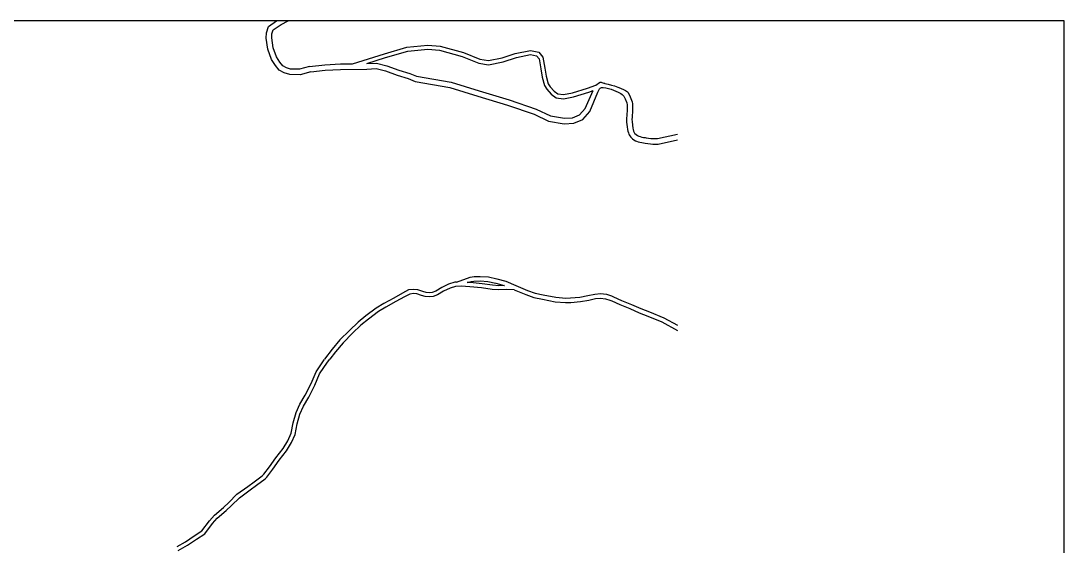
# Model space of a CAD drawing. Header units: metres. Extents: x -24000 to -21600, y -87000 to -84000.
# Drawn here: x -22361 to -21600, y -84383 to -84000 of the extents above; entities that cross this region are included whole.
import ezdxf

# ---------------------------------------------------------------- set-up
doc = ezdxf.new("R2010")
doc.units = ezdxf.units.M
doc.header["$LTSCALE"] = 2.5
doc.layers.add('図郭', color=7, linetype='Continuous')
doc.layers.add('道路', color=7, linetype='Continuous')

msp = doc.modelspace()

# ---------------------------------------------------------------- linework, layer by layer
at = {"layer": '図郭'}
msp.add_lwpolyline([(-22400, -84600), (-21600, -84600), (-21600, -84000), (-22400, -84000)], close=True, dxfattribs=at)
at = {"layer": '道路'}
for points in [[(-22149.69, -84037.16), (-22157.64, -84039.27), (-22165.12, -84039.13), (-22169.17, -84038.02), (-22172.87, -84035.93), (-22175.58, -84032.53), (-22178.56, -84028.15), (-22181.19, -84020.71), (-22182.34, -84012.66), (-22182.13, -84008.82), (-22180.74, -84004.13), (-22174.76, -84000)], [(-22150.72, -84033.29), (-22158.12, -84035.26), (-22164.55, -84035.14), (-22167.63, -84034.29), (-22170.23, -84032.82), (-22172.36, -84030.16), (-22174.96, -84026.33), (-22177.29, -84019.75), (-22178.33, -84012.49), (-22178.16, -84009.51), (-22177.3, -84006.62), (-22171.55, -84002.64), (-22166.4, -84000)], [(-22119.45, -84031.27), (-22096.11, -84023.94), (-22079.66, -84019.25), (-22064.34, -84017.66), (-22055.35, -84018.4), (-22038.48, -84023.12), (-22026.39, -84027.93), (-22020.12, -84028.99), (-22010.23, -84027.01), (-22000.56, -84023.89), (-21989.44, -84021.57), (-21983.4, -84022.76), (-21980.4, -84026.48), (-21979.06, -84034.5), (-21977.91, -84040.44), (-21976.49, -84045.88), (-21975.14, -84048.02), (-21972.31, -84051.21), (-21969.53, -84053.33), (-21965.41, -84053.75), (-21958.83, -84052.51), (-21947.94, -84049.07), (-21941.89, -84046.99)], [(-22108.94, -84031.11), (-22095.24, -84026.81), (-22079.09, -84022.21), (-22064.31, -84020.67), (-22055.88, -84021.36), (-22039.44, -84025.96), (-22027.2, -84030.84), (-22020.08, -84032.04), (-22009.47, -84029.92), (-21999.79, -84026.79), (-21989.42, -84024.63), (-21985.05, -84025.49), (-21983.23, -84027.75), (-21982.01, -84035.04), (-21980.83, -84041.1), (-21979.28, -84047.09), (-21977.54, -84049.83), (-21974.36, -84053.42), (-21970.68, -84056.23), (-21965.28, -84056.78), (-21958.1, -84055.43), (-21947.01, -84051.92), (-21943.71, -84050.79)], [(-22150.72, -84033.29), (-22139.61, -84032.02), (-22128.22, -84031.4), (-22119.45, -84031.27)], [(-22149.69, -84037.16), (-22139.32, -84036.01), (-22128.08, -84035.4), (-22108.79, -84035.11), (-22102.21, -84034.84), (-22095.39, -84036.51), (-22086.77, -84039.69), (-22078.81, -84042.15), (-22073.72, -84044.15)], [(-22108.94, -84031.11), (-22108.9, -84031.11), (-22101.81, -84030.81), (-22094.21, -84032.68), (-22085.49, -84035.9), (-22077.5, -84038.37), (-22072.64, -84040.28)], [(-22073.72, -84044.15), (-22048.25, -84048.65), (-22028.02, -84054.89), (-22006.27, -84061.38), (-21986.78, -84068.14), (-21976.32, -84073.13), (-21964.97, -84075.04), (-21957.9, -84074.66), (-21951.36, -84071.99), (-21946.08, -84066), (-21940.32, -84052.04), (-21939.08, -84049.66), (-21938.6, -84049.2), (-21938.04, -84048.83), (-21937.76, -84048.71), (-21937.18, -84048.57), (-21936.57, -84048.55), (-21936.31, -84048.57), (-21934.41, -84048.83), (-21932.53, -84049.25), (-21930.68, -84049.78), (-21928.86, -84050.43), (-21927.08, -84051.18), (-21925.46, -84051.94), (-21924.48, -84052.45), (-21923.52, -84053.02), (-21922.62, -84053.66), (-21921.8, -84054.39), (-21921.4, -84054.82), (-21920.32, -84056.95), (-21919.23, -84059.73), (-21919.02, -84061.28), (-21918.93, -84062.85), (-21918.95, -84064.43), (-21919.03, -84066.01), (-21919.15, -84067.59), (-21919.27, -84069.18), (-21919.37, -84070.77), (-21919.41, -84072.35), (-21919.37, -84073.84), (-21919.22, -84075.61), (-21919.02, -84077.38), (-21918.7, -84079.13), (-21918.7, -84079.14), (-21918.41, -84080.36), (-21918.06, -84081.55), (-21917.61, -84082.72), (-21917.42, -84083.12), (-21916.92, -84083.97), (-21916.31, -84084.76), (-21916.05, -84085.03), (-21915.04, -84085.94), (-21913.96, -84086.74), (-21912.8, -84087.43), (-21912.09, -84087.77), (-21910.87, -84088.23), (-21909.6, -84088.57), (-21908.31, -84088.83), (-21907, -84089.04), (-21905.72, -84089.23), (-21903.86, -84089.49), (-21901.98, -84089.72), (-21900.11, -84089.89), (-21898.23, -84089.95), (-21896.36, -84089.88), (-21882.19, -84086.72)], [(-22072.64, -84040.28), (-22047.31, -84044.75), (-22026.87, -84051.06), (-22005.05, -84057.57), (-21985.4, -84064.39), (-21974.91, -84069.31), (-21964.57, -84071.01), (-21958.78, -84070.7), (-21953.74, -84068.64), (-21949.51, -84063.84), (-21943.71, -84050.79)], [(-21941.89, -84046.99), (-21939.22, -84044.84), (-21938.59, -84044.76), (-21937.96, -84044.8), (-21937.32, -84044.93), (-21936.69, -84045.11), (-21936.05, -84045.32), (-21935.42, -84045.51), (-21935.17, -84045.58), (-21932.78, -84046.17), (-21930.4, -84046.79), (-21928.04, -84047.49), (-21925.72, -84048.28), (-21923.79, -84049.04), (-21922.89, -84049.45), (-21921.97, -84049.85), (-21921.06, -84050.26), (-21920.18, -84050.72), (-21919.34, -84051.23), (-21918.58, -84051.84), (-21918.27, -84052.14), (-21916.67, -84055.31), (-21915.22, -84058.99), (-21915.01, -84060.57), (-21914.92, -84062.17), (-21914.93, -84063.77), (-21915.01, -84065.38), (-21915.13, -84067), (-21915.25, -84068.61), (-21915.36, -84070.23), (-21915.41, -84071.84), (-21915.38, -84073.45), (-21915.37, -84073.61), (-21914.78, -84078.27), (-21914.52, -84079.33), (-21914.19, -84080.37), (-21913.8, -84081.3), (-21913.45, -84081.85), (-21913.2, -84082.14), (-21912.35, -84082.89), (-21911.43, -84083.53), (-21910.45, -84084.04), (-21909.33, -84084.46), (-21908.17, -84084.76), (-21906.98, -84084.98), (-21905.79, -84085.16), (-21905.13, -84085.26), (-21903.36, -84085.51), (-21901.58, -84085.73), (-21899.79, -84085.87), (-21898.01, -84085.91), (-21896.66, -84085.85), (-21882.19, -84082.62)], [(-22043.5, -84190.62), (-22033.54, -84187.05), (-22030.61, -84186.51), (-22026.18, -84186.37), (-22020.05, -84186.77), (-22014.03, -84188.12), (-22007.5, -84189.96), (-22000.21, -84192.97), (-21991.57, -84196.6), (-21986.09, -84198.51), (-21980.12, -84199.82), (-21970.92, -84201.61), (-21963.72, -84202.2), (-21960.18, -84202.13), (-21953.5, -84201.43), (-21947.55, -84200.42), (-21942.62, -84199.3), (-21938.41, -84198.97), (-21933.96, -84199.41), (-21930.38, -84200.53), (-21928.77, -84201.17), (-21922.93, -84203.9), (-21915.8, -84206.77), (-21908.87, -84209.8), (-21902.58, -84212.21)], [(-22043.5, -84190.62), (-22044.78, -84190.66), (-22049.3, -84192.09), (-22054.28, -84194.57), (-22058.58, -84197.11), (-22061.17, -84198.05), (-22063.48, -84198.32), (-22065.72, -84198.1), (-22068.11, -84197.35), (-22071.79, -84196.16), (-22074.97, -84195.95), (-22078.48, -84196.29), (-22082.88, -84198.54), (-22089.23, -84202.18), (-22096.61, -84206.22), (-22102.07, -84209.54), (-22109.61, -84215.26), (-22115.35, -84219.71), (-22121.62, -84225.78), (-22128.5, -84232.73), (-22134.13, -84239.58), (-22139.74, -84246.74)], [(-22001.32, -84196.07), (-22006.92, -84196.01), (-22012.59, -84196.16), (-22017.47, -84195.86), (-22025.14, -84194.77), (-22033.62, -84193.94), (-22040.04, -84193.51), (-22044.27, -84193.65), (-22048.17, -84194.88), (-22052.84, -84197.21), (-22057.3, -84199.84), (-22060.48, -84200.99), (-22063.45, -84201.34), (-22066.32, -84201.05), (-22069.03, -84200.21), (-22072.36, -84199.13), (-22074.92, -84198.96), (-22077.63, -84199.23), (-22081.45, -84201.18), (-22087.76, -84204.79), (-22095.11, -84208.82), (-22100.38, -84212.02), (-22107.8, -84217.66), (-22113.38, -84221.98), (-22119.49, -84227.9), (-22126.27, -84234.74), (-22131.8, -84241.47), (-22135.93, -84246.74)], [(-22035.73, -84190.79), (-22032.85, -84190.04), (-22030.79, -84189.81), (-22026.23, -84189.66), (-22020.52, -84190.03), (-22014.83, -84191.31), (-22008.58, -84193.07), (-22008.42, -84193.13)], [(-22008.42, -84193.13), (-22012.54, -84193.16), (-22017.17, -84192.88), (-22024.78, -84191.79), (-22033.38, -84190.95), (-22035.73, -84190.79)], [(-22001.32, -84196.07), (-21992.75, -84199.67), (-21986.99, -84201.68), (-21980.79, -84203.04), (-21971.37, -84204.87), (-21963.82, -84205.49), (-21959.98, -84205.41), (-21953.05, -84204.69), (-21946.91, -84203.64), (-21942.13, -84202.56), (-21938.45, -84202.27), (-21934.62, -84202.65), (-21931.48, -84203.63), (-21930.08, -84204.19), (-21924.24, -84206.92), (-21917.07, -84209.8), (-21910.12, -84212.85), (-21903.76, -84215.28)], [(-21903.76, -84215.28), (-21893.68, -84219.57), (-21882.19, -84225.74)], [(-21902.58, -84212.21), (-21892.19, -84216.58), (-21882.19, -84221.95)], [(-22247.42, -84383.3), (-22241.28, -84379.92), (-22234.86, -84375.67), (-22229.24, -84371.88), (-22223.83, -84364.68), (-22220.15, -84360.49), (-22213.52, -84354.99), (-22209.68, -84351.35), (-22203.78, -84345.13), (-22195.85, -84339.59), (-22191.21, -84336.27), (-22185.2, -84331.77), (-22184.13, -84330.68), (-22180.04, -84325.25), (-22175.22, -84318.67), (-22169.96, -84311.95), (-22166.54, -84306.24), (-22164.03, -84300.78), (-22162.71, -84293.25), (-22160.59, -84285.78), (-22157.84, -84279.58), (-22153.98, -84272.99), (-22149.52, -84264.47), (-22146.01, -84256.08), (-22140.16, -84247.28), (-22139.74, -84246.74)], [(-22246.5, -84386.22), (-22239.72, -84382.49), (-22233.18, -84378.16), (-22227.14, -84374.08), (-22221.5, -84366.57), (-22218.05, -84362.65), (-22211.53, -84357.23), (-22207.56, -84353.47), (-22201.8, -84347.91), (-22194.14, -84342.05), (-22189.45, -84338.7), (-22183.09, -84334.04), (-22181.95, -84332.78), (-22177.61, -84327.01), (-22172.83, -84320.48), (-22167.48, -84313.65), (-22163.88, -84307.64), (-22161.14, -84301.68), (-22159.79, -84293.93), (-22157.76, -84286.81), (-22155.16, -84280.95), (-22151.36, -84274.45), (-22146.8, -84265.74), (-22143.35, -84257.5), (-22137.73, -84249.04), (-22135.93, -84246.74)]]:
    msp.add_lwpolyline(points, dxfattribs=at)

doc.saveas('drawing.dxf')
